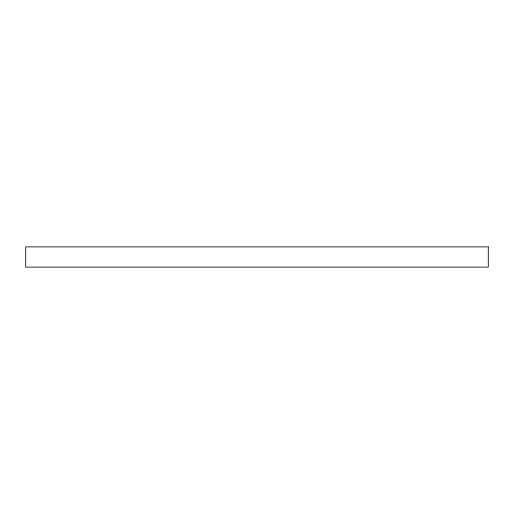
<?xml version="1.0" encoding="UTF-8"?>
<svg xmlns="http://www.w3.org/2000/svg" width="514" height="514" viewBox="0 0 514 514"><rect width="100%" height="100%" fill="white"/><g stroke="black" fill="none" stroke-linecap="round" stroke-linejoin="round"><path stroke-width="0.77" d="M488.3 246.881L25.7 246.881L25.7 267.119L488.3 267.119L488.3 246.881"/></g></svg>
